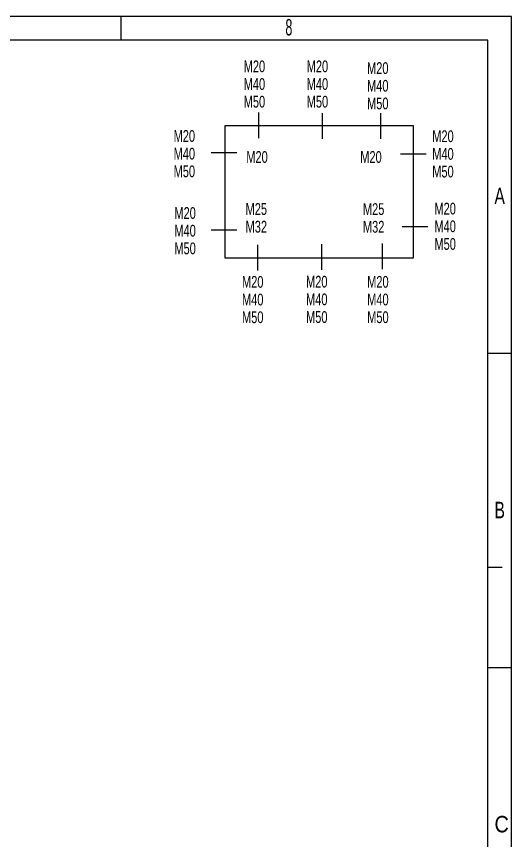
# Model space of a CAD drawing. Header units: millimetres. Extents: x 0 to 594, y 0 to 420.
# Drawn here: x 489 to 594, y 245.1 to 420 of the extents above; entities that cross this region are included whole.
import ezdxf

# ---------------------------------------------------------------- set-up
doc = ezdxf.new("R2010")
doc.units = ezdxf.units.MM
doc.header["$LTSCALE"] = 32.67
doc.layers.get('0').update_dxf_attribs({"linetype": 'CONTINUOUS'})
doc.layers.add('M-490-925-01-6274_DXF_FORMAT', color=7, linetype='CONTINUOUS')
doc.layers.add('M-490-925-01-6274_DXF_TEXT', color=7, linetype='CONTINUOUS')
doc.styles.get("Standard").update_dxf_attribs({"font": 'txt', "width": 0.7})
doc.styles.add('TEXTSTYLE_4', font='txt', dxfattribs={"width": 0.904762})
doc.styles.add('TEXTSTYLE_5', font='txt', dxfattribs={"width": 0.714286})
doc.styles.add('TEXTSTYLE_6', font='txt', dxfattribs={"width": 0.571429})

msp = doc.modelspace()

# ---------------------------------------------------------------- linework, layer by layer
at = {"color": 7, "linetype": 'Continuous'}
for p, q in [((540.35404, 399.61496), (540.35404, 394.15876)), ((553.86748, 399.48043), (553.86748, 394.02422)), ((566.2, 399.49537), (566.2, 394.03917)), ((573.22693, 396.77391), (533.22693, 396.77391)), ((533.22693, 396.77391), (533.22693, 368.77391)), ((573.22693, 368.77391), (573.22693, 396.77391)), ((535.72483, 391.03882), (530.26863, 391.03882)), ((570.45246, 390.85534), (575.90867, 390.85534)), ((535.72932, 374.64555), (530.27312, 374.64555)), ((570.82618, 375.4397), (576.28238, 375.4397)), ((540.12795, 371.56004), (540.12795, 366.10384)), ((553.6825, 371.70803), (553.6825, 366.25183)), ((566.53895, 371.84705), (566.53895, 366.39085)), ((533.22693, 368.77391), (573.22693, 368.77391))]:
    msp.add_line(p, q, dxfattribs=at)
at = {"layer": 'M-490-925-01-6274_DXF_FORMAT', "color": 2, "linetype": 'Continuous'}
for p, q in [((594, 420), (0, 420)), ((511.20073, 415.00005), (511.20073, 420.00005)), ((594, 0), (594, 420)), ((589.00023, 348.51526), (594.00023, 348.51526)), ((589, 303.14096), (592, 303.14096)), ((589.00023, 281.84526), (594.00023, 281.84526))]:
    msp.add_line(p, q, dxfattribs=at)
at = {"layer": 'M-490-925-01-6274_DXF_FORMAT', "color": 7, "linetype": 'Continuous'}
for p, q in [((589, 415), (5, 415)), ((589, 5), (589, 415))]:
    msp.add_line(p, q, dxfattribs=at)

# ---------------------------------------------------------------- texts
at = {"layer": 'M-490-925-01-6274_DXF_FORMAT', "color": 5, "linetype": 'Continuous', "char_height": 3.493164, "attachment_point": 1, "line_spacing_factor": 0.9}
for s, insert, width, style in [('\\Q0.000018724;8', (546.04072, 419.46321), 4.1169433, 'TEXTSTYLE_6'), ('\\Q0.000018724;A', (590.38024, 383.66843), 4.4912109, 'TEXTSTYLE_5'), ('\\Q0.000018724;B', (590.38024, 316.99843), 4.1169433, 'TEXTSTYLE_5'), ('\\Q0.000018724;C', (590.38024, 250.32843), 4.366455, 'TEXTSTYLE_4')]:
    msp.add_mtext(s, dxfattribs=dict(at, insert=insert, width=width, style=style))
at = {"layer": 'M-490-925-01-6274_DXF_TEXT', "color": 5, "linetype": 'Continuous', "char_height": 2.5, "attachment_point": 1, "line_spacing_factor": 0.9}
for s, insert, width in [('M20\\PM40\\PM50', (537.19898, 410.66538), 9.8214286), ('M20\\PM40\\PM50', (550.55921, 410.66538), 9.8214286), ('M20\\PM40\\PM50', (563.35886, 410.29166), 9.8214286), ('M20\\PM40\\PM50', (522.33333, 395.88314), 9.8214286), ('M20\\PM40\\PM50', (577.18674, 395.83172), 9.8214286), ('M20', (537.74986, 391.4303), 9.8214286), ('M20', (561.92045, 391.4303), 9.8214286), ('M20\\PM40\\PM50', (522.49477, 379.53397), 9.8214286), ('M25\\PM32', (537.5973, 380.38341), 9.5535714), ('M25\\PM32', (562.48102, 380.36677), 9.5535714), ('M20\\PM40\\PM50', (577.65096, 380.46859), 9.8214286), ('M20\\PM40\\PM50', (536.83987, 364.92198), 9.8214286), ('M20\\PM40\\PM50', (550.41916, 364.96168), 9.8214286), ('M20\\PM40\\PM50', (563.38698, 364.92805), 9.8214286)]:
    msp.add_mtext(s, dxfattribs=dict(at, insert=insert, width=width))

doc.saveas('drawing.dxf')
